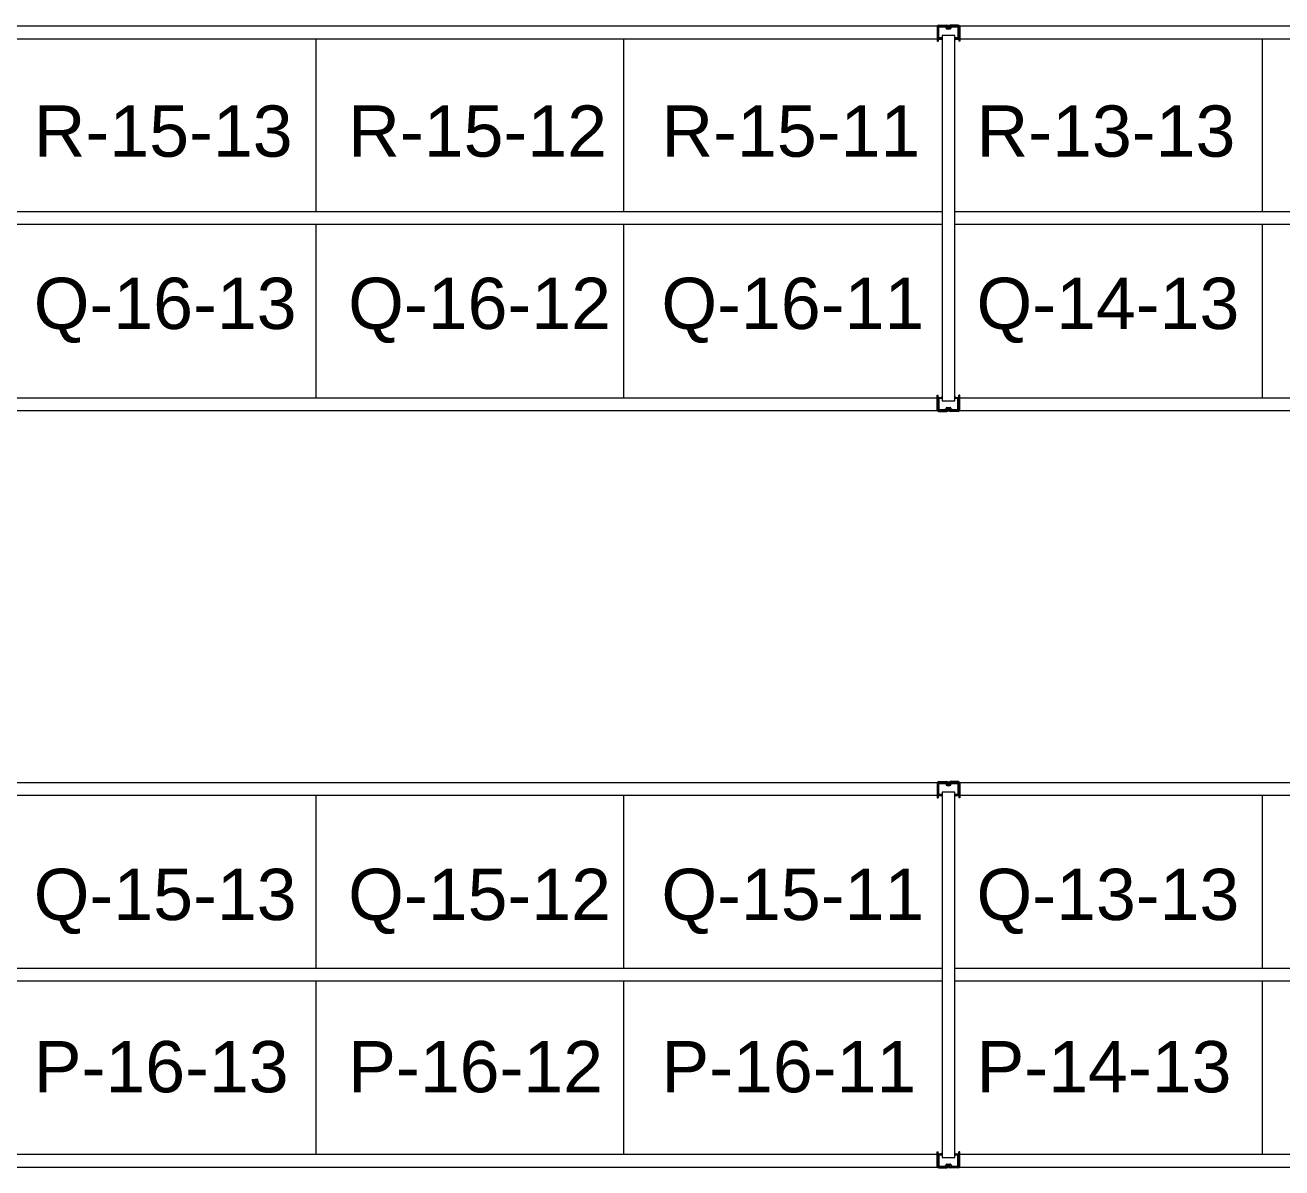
# Model space of a CAD drawing. Header units: inches. Extents: x 2743 to 10591, y -1604 to 5792.
# Drawn here: x 3570.6 to 3766.6, y 5165.9 to 5344.1 of the extents above; entities that cross this region are included whole.
import ezdxf

# ---------------------------------------------------------------- set-up
doc = ezdxf.new("R2010")
doc.units = ezdxf.units.IN
doc.header["$LTSCALE"] = 0.1875
doc.header["$MEASUREMENT"] = 0
for name, color, linetype, lineweight in [('22 Dimension', 7, 'Continuous', 5), ('32 Echelle', 160, 'Continuous', 15), ('33 Poutre', 30, 'Continuous', 15)]:
    doc.layers.add(name, color=color, linetype=linetype, lineweight=lineweight)
doc.styles.add('arial', font='')
doc.styles.get('arial').set_extended_font_data('Arial')

msp = doc.modelspace()

# ---------------------------------------------------------------- hatches: boundary and pattern name
at = {"layer": '32 Echelle'}
for points in [[(3713.58382, 5341.81503), (3713.58382, 5342.00253), (3713.39632, 5342.00253)], [(3713.58382, 5341.81503), (3713.58382, 5342.00253), (3713.39632, 5342.00253)], [(3715.58382, 5341.81503), (3715.58382, 5342.00253), (3715.77132, 5342.00253)], [(3715.58382, 5341.81503), (3715.58382, 5342.00253), (3715.77132, 5342.00253)], [(3713.58382, 5286.19003), (3713.58382, 5286.00253), (3713.39632, 5286.00253)], [(3713.58382, 5286.19003), (3713.58382, 5286.00253), (3713.39632, 5286.00253)], [(3715.58382, 5286.19003), (3715.58382, 5286.00253), (3715.77132, 5286.00253)], [(3715.58382, 5286.19003), (3715.58382, 5286.00253), (3715.77132, 5286.00253)], [(3713.58382, 5223.81503), (3713.58382, 5224.00253), (3713.39632, 5224.00253)], [(3713.58382, 5223.81503), (3713.58382, 5224.00253), (3713.39632, 5224.00253)], [(3715.58382, 5223.81503), (3715.58382, 5224.00253), (3715.77132, 5224.00253)], [(3715.58382, 5223.81503), (3715.58382, 5224.00253), (3715.77132, 5224.00253)], [(3713.58382, 5168.19003), (3713.58382, 5168.00253), (3713.39632, 5168.00253)], [(3713.58382, 5168.19003), (3713.58382, 5168.00253), (3713.39632, 5168.00253)], [(3715.58382, 5168.19003), (3715.58382, 5168.00253), (3715.77132, 5168.00253)], [(3715.58382, 5168.19003), (3715.58382, 5168.00253), (3715.77132, 5168.00253)]]:
    msp.add_hatch(color=256, dxfattribs=at).paths.add_polyline_path(points)

# ---------------------------------------------------------------- linework, layer by layer
at = {"layer": '22 Dimension'}
for p, q in [((3615.95882, 5315.00253), (3615.95882, 5342.00253)), ((3663.95882, 5315.00253), (3663.95882, 5342.00253)), ((3763.58382, 5315.00253), (3763.58382, 5342.00253)), ((3713.58382, 5315.00253), (3567.95882, 5315.00253)), ((3861.20882, 5315.00253), (3715.58382, 5315.00253)), ((3713.58382, 5313.00253), (3567.95882, 5313.00253)), ((3615.95882, 5286.00253), (3615.95882, 5313.00253)), ((3663.95882, 5286.00253), (3663.95882, 5313.00253)), ((3861.20882, 5313.00253), (3715.58382, 5313.00253)), ((3763.58382, 5286.00253), (3763.58382, 5313.00253)), ((3615.95882, 5197.00253), (3615.95882, 5224.00253)), ((3663.95882, 5197.00253), (3663.95882, 5224.00253)), ((3763.58382, 5197.00253), (3763.58382, 5224.00253)), ((3713.58382, 5197.00253), (3567.95882, 5197.00253)), ((3861.20882, 5197.00253), (3715.58382, 5197.00253)), ((3713.58382, 5195.00253), (3567.95882, 5195.00253)), ((3615.95882, 5168.00253), (3615.95882, 5195.00253)), ((3663.95882, 5168.00253), (3663.95882, 5195.00253)), ((3861.20882, 5195.00253), (3715.58382, 5195.00253)), ((3763.58382, 5168.00253), (3763.58382, 5195.00253))]:
    msp.add_line(p, q, dxfattribs=at)
at = {"layer": '32 Echelle', "linetype": 'Continuous', "lineweight": 25}
for p, q in [((3712.95886, 5343.81878), (3712.95886, 5342.18628)), ((3712.95886, 5343.81878), (3712.95886, 5342.18628)), ((3713.04886, 5342.18628), (3713.04886, 5343.81878)), ((3713.04886, 5342.18628), (3713.04886, 5343.81878)), ((3714.07145, 5344.00253), (3713.14261, 5344.00253)), ((3714.07145, 5344.00253), (3713.14261, 5344.00253)), ((3713.14261, 5343.91253), (3714.07145, 5343.91253)), ((3713.14261, 5343.91253), (3714.07145, 5343.91253)), ((3714.1611, 5343.84619), (3714.20501, 5343.70256)), ((3714.1611, 5343.84619), (3714.20501, 5343.70256)), ((3714.29108, 5343.72887), (3714.24717, 5343.8725)), ((3714.29108, 5343.72887), (3714.24717, 5343.8725)), ((3714.7869, 5343.66253), (3714.38073, 5343.66253)), ((3714.7869, 5343.66253), (3714.38073, 5343.66253)), ((3714.38073, 5343.57253), (3714.7869, 5343.57253)), ((3714.38073, 5343.57253), (3714.7869, 5343.57253)), ((3714.92047, 5343.8725), (3714.87655, 5343.72887)), ((3714.92047, 5343.8725), (3714.87655, 5343.72887)), ((3714.96262, 5343.70256), (3715.00653, 5343.84619)), ((3714.96262, 5343.70256), (3715.00653, 5343.84619)), ((3716.02502, 5344.00253), (3715.09619, 5344.00253)), ((3716.02502, 5344.00253), (3715.09619, 5344.00253)), ((3715.09619, 5343.91253), (3716.02502, 5343.91253)), ((3715.09619, 5343.91253), (3716.02502, 5343.91253)), ((3716.11877, 5343.81878), (3716.11877, 5342.18628)), ((3716.11877, 5343.81878), (3716.11877, 5342.18628)), ((3716.20877, 5342.18628), (3716.20877, 5343.81878)), ((3716.20877, 5342.18628), (3716.20877, 5343.81878)), ((3713.55886, 5342.09253), (3713.14261, 5342.09253)), ((3713.55886, 5342.09253), (3713.14261, 5342.09253)), ((3713.14261, 5342.00253), (3713.55886, 5342.00253)), ((3713.14261, 5342.00253), (3713.55886, 5342.00253)), ((3713.55886, 5342.00253), (3713.55886, 5342.09253)), ((3713.55886, 5342.00253), (3713.55886, 5342.09253)), ((3716.02502, 5342.09253), (3715.60877, 5342.09253)), ((3715.60877, 5342.09253), (3715.60877, 5342.00253)), ((3716.02502, 5342.09253), (3715.60877, 5342.09253)), ((3715.60877, 5342.09253), (3715.60877, 5342.00253)), ((3715.60877, 5342.00253), (3716.02502, 5342.00253)), ((3715.60877, 5342.00253), (3716.02502, 5342.00253)), ((3712.95886, 5284.18628), (3712.95886, 5285.81878)), ((3712.95886, 5284.18628), (3712.95886, 5285.81878)), ((3713.04886, 5285.81878), (3713.04886, 5284.18628)), ((3713.04886, 5285.81878), (3713.04886, 5284.18628)), ((3713.14261, 5286.00253), (3713.55886, 5286.00253)), ((3713.14261, 5286.00253), (3713.55886, 5286.00253)), ((3713.55886, 5285.91253), (3713.14261, 5285.91253)), ((3713.55886, 5285.91253), (3713.14261, 5285.91253)), ((3713.55886, 5286.00253), (3713.55886, 5285.91253)), ((3713.55886, 5286.00253), (3713.55886, 5285.91253)), ((3714.1611, 5284.15887), (3714.20501, 5284.3025)), ((3714.1611, 5284.15887), (3714.20501, 5284.3025)), ((3714.29108, 5284.27619), (3714.24717, 5284.13256)), ((3714.29108, 5284.27619), (3714.24717, 5284.13256)), ((3714.38073, 5284.43253), (3714.7869, 5284.43253)), ((3714.38073, 5284.43253), (3714.7869, 5284.43253)), ((3714.7869, 5284.34253), (3714.38073, 5284.34253)), ((3714.7869, 5284.34253), (3714.38073, 5284.34253)), ((3714.92047, 5284.13256), (3714.87655, 5284.27619)), ((3714.92047, 5284.13256), (3714.87655, 5284.27619)), ((3714.96262, 5284.3025), (3715.00653, 5284.15887)), ((3714.96262, 5284.3025), (3715.00653, 5284.15887)), ((3715.60877, 5286.00253), (3716.02502, 5286.00253)), ((3715.60877, 5285.91253), (3715.60877, 5286.00253)), ((3715.60877, 5286.00253), (3716.02502, 5286.00253)), ((3715.60877, 5285.91253), (3715.60877, 5286.00253)), ((3716.02502, 5285.91253), (3715.60877, 5285.91253)), ((3716.02502, 5285.91253), (3715.60877, 5285.91253)), ((3716.11877, 5284.18628), (3716.11877, 5285.81878)), ((3716.11877, 5284.18628), (3716.11877, 5285.81878)), ((3716.20877, 5285.81878), (3716.20877, 5284.18628)), ((3716.20877, 5285.81878), (3716.20877, 5284.18628)), ((3713.14261, 5284.09253), (3714.07145, 5284.09253)), ((3713.14261, 5284.09253), (3714.07145, 5284.09253)), ((3714.07145, 5284.00253), (3713.14261, 5284.00253)), ((3714.07145, 5284.00253), (3713.14261, 5284.00253)), ((3715.09619, 5284.09253), (3716.02502, 5284.09253)), ((3715.09619, 5284.09253), (3716.02502, 5284.09253)), ((3716.02502, 5284.00253), (3715.09619, 5284.00253)), ((3716.02502, 5284.00253), (3715.09619, 5284.00253)), ((3712.95886, 5225.81878), (3712.95886, 5224.18628)), ((3712.95886, 5225.81878), (3712.95886, 5224.18628)), ((3713.04886, 5224.18628), (3713.04886, 5225.81878)), ((3713.04886, 5224.18628), (3713.04886, 5225.81878)), ((3714.07145, 5226.00253), (3713.14261, 5226.00253)), ((3714.07145, 5226.00253), (3713.14261, 5226.00253)), ((3713.14261, 5225.91253), (3714.07145, 5225.91253)), ((3713.14261, 5225.91253), (3714.07145, 5225.91253)), ((3714.1611, 5225.84619), (3714.20501, 5225.70256)), ((3714.1611, 5225.84619), (3714.20501, 5225.70256)), ((3714.29108, 5225.72887), (3714.24717, 5225.8725)), ((3714.29108, 5225.72887), (3714.24717, 5225.8725)), ((3714.7869, 5225.66253), (3714.38073, 5225.66253)), ((3714.7869, 5225.66253), (3714.38073, 5225.66253)), ((3714.38073, 5225.57253), (3714.7869, 5225.57253)), ((3714.38073, 5225.57253), (3714.7869, 5225.57253)), ((3714.92047, 5225.8725), (3714.87655, 5225.72887)), ((3714.92047, 5225.8725), (3714.87655, 5225.72887)), ((3714.96262, 5225.70256), (3715.00653, 5225.84619)), ((3714.96262, 5225.70256), (3715.00653, 5225.84619)), ((3716.02502, 5226.00253), (3715.09619, 5226.00253)), ((3716.02502, 5226.00253), (3715.09619, 5226.00253)), ((3715.09619, 5225.91253), (3716.02502, 5225.91253)), ((3715.09619, 5225.91253), (3716.02502, 5225.91253)), ((3716.11877, 5225.81878), (3716.11877, 5224.18628)), ((3716.11877, 5225.81878), (3716.11877, 5224.18628)), ((3716.20877, 5224.18628), (3716.20877, 5225.81878)), ((3716.20877, 5224.18628), (3716.20877, 5225.81878)), ((3713.55886, 5224.09253), (3713.14261, 5224.09253)), ((3713.55886, 5224.09253), (3713.14261, 5224.09253)), ((3713.14261, 5224.00253), (3713.55886, 5224.00253)), ((3713.14261, 5224.00253), (3713.55886, 5224.00253)), ((3713.55886, 5224.00253), (3713.55886, 5224.09253)), ((3713.55886, 5224.00253), (3713.55886, 5224.09253)), ((3716.02502, 5224.09253), (3715.60877, 5224.09253)), ((3715.60877, 5224.09253), (3715.60877, 5224.00253)), ((3716.02502, 5224.09253), (3715.60877, 5224.09253)), ((3715.60877, 5224.09253), (3715.60877, 5224.00253)), ((3715.60877, 5224.00253), (3716.02502, 5224.00253)), ((3715.60877, 5224.00253), (3716.02502, 5224.00253)), ((3712.95886, 5166.18628), (3712.95886, 5167.81878)), ((3712.95886, 5166.18628), (3712.95886, 5167.81878)), ((3713.04886, 5167.81878), (3713.04886, 5166.18628)), ((3713.04886, 5167.81878), (3713.04886, 5166.18628)), ((3713.14261, 5168.00253), (3713.55886, 5168.00253)), ((3713.14261, 5168.00253), (3713.55886, 5168.00253)), ((3713.55886, 5167.91253), (3713.14261, 5167.91253)), ((3713.55886, 5167.91253), (3713.14261, 5167.91253)), ((3713.55886, 5168.00253), (3713.55886, 5167.91253)), ((3713.55886, 5168.00253), (3713.55886, 5167.91253)), ((3715.60877, 5168.00253), (3716.02502, 5168.00253)), ((3715.60877, 5167.91253), (3715.60877, 5168.00253)), ((3715.60877, 5168.00253), (3716.02502, 5168.00253)), ((3715.60877, 5167.91253), (3715.60877, 5168.00253)), ((3716.02502, 5167.91253), (3715.60877, 5167.91253)), ((3716.02502, 5167.91253), (3715.60877, 5167.91253)), ((3716.11877, 5166.18628), (3716.11877, 5167.81878)), ((3716.11877, 5166.18628), (3716.11877, 5167.81878)), ((3716.20877, 5167.81878), (3716.20877, 5166.18628)), ((3716.20877, 5167.81878), (3716.20877, 5166.18628)), ((3713.14261, 5166.09253), (3714.07145, 5166.09253)), ((3713.14261, 5166.09253), (3714.07145, 5166.09253)), ((3714.07145, 5166.00253), (3713.14261, 5166.00253)), ((3714.07145, 5166.00253), (3713.14261, 5166.00253)), ((3714.1611, 5166.15887), (3714.20501, 5166.3025)), ((3714.1611, 5166.15887), (3714.20501, 5166.3025)), ((3714.29108, 5166.27619), (3714.24717, 5166.13256)), ((3714.29108, 5166.27619), (3714.24717, 5166.13256)), ((3714.38073, 5166.43253), (3714.7869, 5166.43253)), ((3714.38073, 5166.43253), (3714.7869, 5166.43253)), ((3714.7869, 5166.34253), (3714.38073, 5166.34253)), ((3714.7869, 5166.34253), (3714.38073, 5166.34253)), ((3714.92047, 5166.13256), (3714.87655, 5166.27619)), ((3714.92047, 5166.13256), (3714.87655, 5166.27619)), ((3714.96262, 5166.3025), (3715.00653, 5166.15887)), ((3714.96262, 5166.3025), (3715.00653, 5166.15887)), ((3715.09619, 5166.09253), (3716.02502, 5166.09253)), ((3715.09619, 5166.09253), (3716.02502, 5166.09253)), ((3716.02502, 5166.00253), (3715.09619, 5166.00253)), ((3716.02502, 5166.00253), (3715.09619, 5166.00253))]:
    msp.add_line(p, q, dxfattribs=at)
at = {"layer": '32 Echelle'}
for p, q in [((3713.58382, 5342.00253), (3713.39632, 5342.00253)), ((3713.58382, 5341.81503), (3713.39632, 5342.00253)), ((3713.58382, 5342.00253), (3713.39632, 5342.00253)), ((3713.58382, 5341.81503), (3713.39632, 5342.00253)), ((3715.58382, 5342.50253), (3713.58382, 5342.50253)), ((3713.58382, 5342.50253), (3713.58382, 5285.50253)), ((3715.58382, 5342.50253), (3713.58382, 5342.50253)), ((3713.58382, 5342.50253), (3713.58382, 5285.50253)), ((3713.58382, 5341.81503), (3713.58382, 5342.00253)), ((3713.58382, 5341.81503), (3713.58382, 5342.00253)), ((3715.58382, 5285.50253), (3715.58382, 5342.50253)), ((3715.58382, 5285.50253), (3715.58382, 5342.50253)), ((3715.58382, 5342.00253), (3715.77132, 5342.00253)), ((3715.58382, 5341.81503), (3715.58382, 5342.00253)), ((3715.58382, 5341.81503), (3715.77132, 5342.00253)), ((3715.58382, 5342.00253), (3715.77132, 5342.00253)), ((3715.58382, 5341.81503), (3715.58382, 5342.00253)), ((3715.58382, 5341.81503), (3715.77132, 5342.00253)), ((3713.58382, 5286.19003), (3713.39632, 5286.00253)), ((3713.58382, 5286.19003), (3713.39632, 5286.00253)), ((3713.58382, 5286.00253), (3713.39632, 5286.00253)), ((3713.58382, 5286.00253), (3713.39632, 5286.00253)), ((3713.58382, 5286.19003), (3713.58382, 5286.00253)), ((3713.58382, 5286.19003), (3713.58382, 5286.00253)), ((3713.58382, 5285.50253), (3715.58382, 5285.50253)), ((3713.58382, 5285.50253), (3715.58382, 5285.50253)), ((3715.58382, 5286.19003), (3715.58382, 5286.00253)), ((3715.58382, 5286.19003), (3715.77132, 5286.00253)), ((3715.58382, 5286.19003), (3715.58382, 5286.00253)), ((3715.58382, 5286.19003), (3715.77132, 5286.00253)), ((3715.58382, 5286.00253), (3715.77132, 5286.00253)), ((3715.58382, 5286.00253), (3715.77132, 5286.00253)), ((3713.58382, 5224.00253), (3713.39632, 5224.00253)), ((3713.58382, 5223.81503), (3713.39632, 5224.00253)), ((3713.58382, 5224.00253), (3713.39632, 5224.00253)), ((3713.58382, 5223.81503), (3713.39632, 5224.00253)), ((3715.58382, 5224.50253), (3713.58382, 5224.50253)), ((3713.58382, 5224.50253), (3713.58382, 5167.50253)), ((3715.58382, 5224.50253), (3713.58382, 5224.50253)), ((3713.58382, 5224.50253), (3713.58382, 5167.50253)), ((3713.58382, 5223.81503), (3713.58382, 5224.00253)), ((3713.58382, 5223.81503), (3713.58382, 5224.00253)), ((3715.58382, 5167.50253), (3715.58382, 5224.50253)), ((3715.58382, 5167.50253), (3715.58382, 5224.50253)), ((3715.58382, 5224.00253), (3715.77132, 5224.00253)), ((3715.58382, 5223.81503), (3715.58382, 5224.00253)), ((3715.58382, 5223.81503), (3715.77132, 5224.00253)), ((3715.58382, 5224.00253), (3715.77132, 5224.00253)), ((3715.58382, 5223.81503), (3715.58382, 5224.00253)), ((3715.58382, 5223.81503), (3715.77132, 5224.00253)), ((3713.58382, 5168.19003), (3713.39632, 5168.00253)), ((3713.58382, 5168.19003), (3713.39632, 5168.00253)), ((3713.58382, 5168.00253), (3713.39632, 5168.00253)), ((3713.58382, 5168.00253), (3713.39632, 5168.00253)), ((3713.58382, 5168.19003), (3713.58382, 5168.00253)), ((3713.58382, 5168.19003), (3713.58382, 5168.00253)), ((3713.58382, 5167.50253), (3715.58382, 5167.50253)), ((3713.58382, 5167.50253), (3715.58382, 5167.50253)), ((3715.58382, 5168.19003), (3715.58382, 5168.00253)), ((3715.58382, 5168.19003), (3715.77132, 5168.00253)), ((3715.58382, 5168.19003), (3715.58382, 5168.00253)), ((3715.58382, 5168.19003), (3715.77132, 5168.00253)), ((3715.58382, 5168.00253), (3715.77132, 5168.00253)), ((3715.58382, 5168.00253), (3715.77132, 5168.00253))]:
    msp.add_line(p, q, dxfattribs=at)
at = {"layer": '32 Echelle', "linetype": 'Continuous', "lineweight": 25}
for centre, radius, start, end in [((3713.14261, 5343.81878), 0.18375, 90, 180), ((3713.14261, 5343.81878), 0.18375, 90, 180), ((3713.14261, 5343.81878), 0.09375, 90, 180), ((3713.14261, 5343.81878), 0.09375, 90, 180), ((3714.07145, 5343.81878), 0.18375, 17, 90), ((3714.07145, 5343.81878), 0.18375, 17, 90), ((3714.07145, 5343.81878), 0.09375, 17, 90), ((3714.07145, 5343.81878), 0.09375, 17, 90), ((3714.38073, 5343.75628), 0.18375, 197, 270), ((3714.38073, 5343.75628), 0.18375, 197, 270), ((3714.38073, 5343.75628), 0.09375, 197, 270), ((3714.38073, 5343.75628), 0.09375, 197, 270), ((3714.7869, 5343.75628), 0.09375, 270, 343), ((3714.7869, 5343.75628), 0.09375, 270, 343), ((3714.7869, 5343.75628), 0.18375, 270, 343), ((3714.7869, 5343.75628), 0.18375, 270, 343), ((3715.09619, 5343.81878), 0.18375, 90, 163), ((3715.09619, 5343.81878), 0.18375, 90, 163), ((3715.09619, 5343.81878), 0.09375, 90, 163), ((3715.09619, 5343.81878), 0.09375, 90, 163), ((3716.02502, 5343.81878), 0.18375, 0, 90), ((3716.02502, 5343.81878), 0.18375, 0, 90), ((3716.02502, 5343.81878), 0.09375, 0, 90), ((3716.02502, 5343.81878), 0.09375, 0, 90), ((3713.14261, 5342.18628), 0.18375, 180, 270), ((3713.14261, 5342.18628), 0.18375, 180, 270), ((3713.14261, 5342.18628), 0.09375, 180, 270), ((3713.14261, 5342.18628), 0.09375, 180, 270), ((3716.02502, 5342.18628), 0.09375, 270, 0), ((3716.02502, 5342.18628), 0.18375, 270, 0), ((3716.02502, 5342.18628), 0.09375, 270, 0), ((3716.02502, 5342.18628), 0.18375, 270, 0), ((3713.14261, 5285.81878), 0.18375, 90, 180), ((3713.14261, 5285.81878), 0.18375, 90, 180), ((3713.14261, 5285.81878), 0.09375, 90, 180), ((3713.14261, 5285.81878), 0.09375, 90, 180), ((3714.38073, 5284.24878), 0.18375, 90, 163), ((3714.38073, 5284.24878), 0.18375, 90, 163), ((3714.38073, 5284.24878), 0.09375, 90, 163), ((3714.38073, 5284.24878), 0.09375, 90, 163), ((3714.7869, 5284.24878), 0.18375, 17, 90), ((3714.7869, 5284.24878), 0.18375, 17, 90), ((3714.7869, 5284.24878), 0.09375, 17, 90), ((3714.7869, 5284.24878), 0.09375, 17, 90), ((3716.02502, 5285.81878), 0.18375, 0, 90), ((3716.02502, 5285.81878), 0.18375, 0, 90), ((3716.02502, 5285.81878), 0.09375, 0, 90), ((3716.02502, 5285.81878), 0.09375, 0, 90), ((3713.14261, 5284.18628), 0.18375, 180, 270), ((3713.14261, 5284.18628), 0.18375, 180, 270), ((3713.14261, 5284.18628), 0.09375, 180, 270), ((3713.14261, 5284.18628), 0.09375, 180, 270), ((3714.07145, 5284.18628), 0.09375, 270, 343), ((3714.07145, 5284.18628), 0.09375, 270, 343), ((3714.07145, 5284.18628), 0.18375, 270, 343), ((3714.07145, 5284.18628), 0.18375, 270, 343), ((3715.09619, 5284.18628), 0.18375, 197, 270), ((3715.09619, 5284.18628), 0.18375, 197, 270), ((3715.09619, 5284.18628), 0.09375, 197, 270), ((3715.09619, 5284.18628), 0.09375, 197, 270), ((3716.02502, 5284.18628), 0.09375, 270, 0), ((3716.02502, 5284.18628), 0.18375, 270, 0), ((3716.02502, 5284.18628), 0.09375, 270, 0), ((3716.02502, 5284.18628), 0.18375, 270, 0), ((3713.14261, 5225.81878), 0.18375, 90, 180), ((3713.14261, 5225.81878), 0.18375, 90, 180), ((3713.14261, 5225.81878), 0.09375, 90, 180), ((3713.14261, 5225.81878), 0.09375, 90, 180), ((3714.07145, 5225.81878), 0.18375, 17, 90), ((3714.07145, 5225.81878), 0.18375, 17, 90), ((3714.07145, 5225.81878), 0.09375, 17, 90), ((3714.07145, 5225.81878), 0.09375, 17, 90), ((3714.38073, 5225.75628), 0.18375, 197, 270), ((3714.38073, 5225.75628), 0.18375, 197, 270), ((3714.38073, 5225.75628), 0.09375, 197, 270), ((3714.38073, 5225.75628), 0.09375, 197, 270), ((3714.7869, 5225.75628), 0.09375, 270, 343), ((3714.7869, 5225.75628), 0.09375, 270, 343), ((3714.7869, 5225.75628), 0.18375, 270, 343), ((3714.7869, 5225.75628), 0.18375, 270, 343), ((3715.09619, 5225.81878), 0.18375, 90, 163), ((3715.09619, 5225.81878), 0.18375, 90, 163), ((3715.09619, 5225.81878), 0.09375, 90, 163), ((3715.09619, 5225.81878), 0.09375, 90, 163), ((3716.02502, 5225.81878), 0.18375, 0, 90), ((3716.02502, 5225.81878), 0.18375, 0, 90), ((3716.02502, 5225.81878), 0.09375, 0, 90), ((3716.02502, 5225.81878), 0.09375, 0, 90), ((3713.14261, 5224.18628), 0.18375, 180, 270), ((3713.14261, 5224.18628), 0.18375, 180, 270), ((3713.14261, 5224.18628), 0.09375, 180, 270), ((3713.14261, 5224.18628), 0.09375, 180, 270), ((3716.02502, 5224.18628), 0.09375, 270, 0), ((3716.02502, 5224.18628), 0.18375, 270, 0), ((3716.02502, 5224.18628), 0.09375, 270, 0), ((3716.02502, 5224.18628), 0.18375, 270, 0), ((3713.14261, 5167.81878), 0.18375, 90, 180), ((3713.14261, 5167.81878), 0.18375, 90, 180), ((3713.14261, 5167.81878), 0.09375, 90, 180), ((3713.14261, 5167.81878), 0.09375, 90, 180), ((3716.02502, 5167.81878), 0.18375, 0, 90), ((3716.02502, 5167.81878), 0.18375, 0, 90), ((3716.02502, 5167.81878), 0.09375, 0, 90), ((3716.02502, 5167.81878), 0.09375, 0, 90), ((3713.14261, 5166.18628), 0.18375, 180, 270), ((3713.14261, 5166.18628), 0.18375, 180, 270), ((3713.14261, 5166.18628), 0.09375, 180, 270), ((3713.14261, 5166.18628), 0.09375, 180, 270), ((3714.07145, 5166.18628), 0.09375, 270, 343), ((3714.07145, 5166.18628), 0.09375, 270, 343), ((3714.07145, 5166.18628), 0.18375, 270, 343), ((3714.07145, 5166.18628), 0.18375, 270, 343), ((3714.38073, 5166.24878), 0.18375, 90, 163), ((3714.38073, 5166.24878), 0.18375, 90, 163), ((3714.38073, 5166.24878), 0.09375, 90, 163), ((3714.38073, 5166.24878), 0.09375, 90, 163), ((3714.7869, 5166.24878), 0.18375, 17, 90), ((3714.7869, 5166.24878), 0.18375, 17, 90), ((3714.7869, 5166.24878), 0.09375, 17, 90), ((3714.7869, 5166.24878), 0.09375, 17, 90), ((3715.09619, 5166.18628), 0.18375, 197, 270), ((3715.09619, 5166.18628), 0.18375, 197, 270), ((3715.09619, 5166.18628), 0.09375, 197, 270), ((3715.09619, 5166.18628), 0.09375, 197, 270), ((3716.02502, 5166.18628), 0.09375, 270, 0), ((3716.02502, 5166.18628), 0.18375, 270, 0), ((3716.02502, 5166.18628), 0.09375, 270, 0), ((3716.02502, 5166.18628), 0.18375, 270, 0)]:
    msp.add_arc(centre, radius, start, end, dxfattribs=at)
at = {"layer": '33 Poutre'}
for p, q in [((3568.70882, 5344.00253), (3712.83382, 5344.00253)), ((3712.83382, 5344.00253), (3712.83382, 5342.00253)), ((3712.83382, 5343.87753), (3712.83382, 5341.62153)), ((3712.95282, 5343.87753), (3712.95282, 5341.62153)), ((3713.07782, 5344.12153), (3714.33982, 5344.12153)), ((3714.33982, 5344.00253), (3713.07782, 5344.00253)), ((3714.46482, 5343.66253), (3714.46482, 5343.87753)), ((3714.46482, 5343.66253), (3714.58382, 5343.66253)), ((3714.58382, 5343.66253), (3714.58382, 5343.87753)), ((3714.58382, 5343.66253), (3714.58382, 5343.87753)), ((3714.70282, 5343.66253), (3714.58382, 5343.66253)), ((3714.70282, 5343.66253), (3714.70282, 5343.87753)), ((3716.08982, 5344.12153), (3714.82782, 5344.12153)), ((3714.82782, 5344.00253), (3716.08982, 5344.00253)), ((3716.21482, 5343.87753), (3716.21482, 5341.62153)), ((3716.33382, 5344.00253), (3860.45882, 5344.00253)), ((3716.33382, 5344.00253), (3716.33382, 5342.00253)), ((3716.33382, 5343.87753), (3716.33382, 5341.62153)), ((3568.70882, 5342.00253), (3712.83382, 5342.00253)), ((3712.83382, 5341.62153), (3712.95282, 5341.62153)), ((3716.33382, 5341.62153), (3716.21482, 5341.62153)), ((3716.33382, 5342.00253), (3860.45882, 5342.00253)), ((3712.83382, 5284.12753), (3712.83382, 5286.38353)), ((3712.83382, 5286.38353), (3712.95282, 5286.38353)), ((3712.95282, 5284.12753), (3712.95282, 5286.38353)), ((3716.33382, 5286.38353), (3716.21482, 5286.38353)), ((3716.21482, 5284.12753), (3716.21482, 5286.38353)), ((3716.33382, 5284.12753), (3716.33382, 5286.38353)), ((3568.70882, 5286.00253), (3712.83382, 5286.00253)), ((3712.83382, 5284.00253), (3712.83382, 5286.00253)), ((3714.46482, 5284.34253), (3714.46482, 5284.12753)), ((3714.46482, 5284.34253), (3714.58382, 5284.34253)), ((3714.58382, 5284.34253), (3714.58382, 5284.12753)), ((3714.58382, 5284.34253), (3714.58382, 5284.12753)), ((3714.70282, 5284.34253), (3714.58382, 5284.34253)), ((3714.70282, 5284.34253), (3714.70282, 5284.12753)), ((3716.33382, 5286.00253), (3860.45882, 5286.00253)), ((3716.33382, 5284.00253), (3716.33382, 5286.00253)), ((3568.70882, 5284.00253), (3712.83382, 5284.00253)), ((3714.33982, 5284.00253), (3713.07782, 5284.00253)), ((3713.07782, 5283.88353), (3714.33982, 5283.88353)), ((3714.82782, 5284.00253), (3716.08982, 5284.00253)), ((3716.08982, 5283.88353), (3714.82782, 5283.88353)), ((3716.33382, 5284.00253), (3860.45882, 5284.00253)), ((3568.70882, 5226.00253), (3712.83382, 5226.00253)), ((3712.83382, 5226.00253), (3712.83382, 5224.00253)), ((3712.83382, 5225.87753), (3712.83382, 5223.62153)), ((3712.95282, 5225.87753), (3712.95282, 5223.62153)), ((3713.07782, 5226.12153), (3714.33982, 5226.12153)), ((3714.33982, 5226.00253), (3713.07782, 5226.00253)), ((3714.46482, 5225.66253), (3714.46482, 5225.87753)), ((3714.46482, 5225.66253), (3714.58382, 5225.66253)), ((3714.58382, 5225.66253), (3714.58382, 5225.87753)), ((3714.58382, 5225.66253), (3714.58382, 5225.87753)), ((3714.70282, 5225.66253), (3714.58382, 5225.66253)), ((3714.70282, 5225.66253), (3714.70282, 5225.87753)), ((3716.08982, 5226.12153), (3714.82782, 5226.12153)), ((3714.82782, 5226.00253), (3716.08982, 5226.00253)), ((3716.21482, 5225.87753), (3716.21482, 5223.62153)), ((3716.33382, 5226.00253), (3860.45882, 5226.00253)), ((3716.33382, 5226.00253), (3716.33382, 5224.00253)), ((3716.33382, 5225.87753), (3716.33382, 5223.62153)), ((3568.70882, 5224.00253), (3712.83382, 5224.00253)), ((3712.83382, 5223.62153), (3712.95282, 5223.62153)), ((3716.33382, 5223.62153), (3716.21482, 5223.62153)), ((3716.33382, 5224.00253), (3860.45882, 5224.00253)), ((3568.70882, 5168.00253), (3712.83382, 5168.00253)), ((3712.83382, 5166.12753), (3712.83382, 5168.38353)), ((3712.83382, 5168.38353), (3712.95282, 5168.38353)), ((3712.83382, 5166.00253), (3712.83382, 5168.00253)), ((3712.95282, 5166.12753), (3712.95282, 5168.38353)), ((3716.33382, 5168.38353), (3716.21482, 5168.38353)), ((3716.21482, 5166.12753), (3716.21482, 5168.38353)), ((3716.33382, 5166.12753), (3716.33382, 5168.38353)), ((3716.33382, 5168.00253), (3860.45882, 5168.00253)), ((3716.33382, 5166.00253), (3716.33382, 5168.00253)), ((3568.70882, 5166.00253), (3712.83382, 5166.00253)), ((3714.33982, 5166.00253), (3713.07782, 5166.00253)), ((3713.07782, 5165.88353), (3714.33982, 5165.88353)), ((3714.46482, 5166.34253), (3714.46482, 5166.12753)), ((3714.46482, 5166.34253), (3714.58382, 5166.34253)), ((3714.58382, 5166.34253), (3714.58382, 5166.12753)), ((3714.58382, 5166.34253), (3714.58382, 5166.12753)), ((3714.70282, 5166.34253), (3714.58382, 5166.34253)), ((3714.70282, 5166.34253), (3714.70282, 5166.12753)), ((3714.82782, 5166.00253), (3716.08982, 5166.00253)), ((3716.08982, 5165.88353), (3714.82782, 5165.88353)), ((3716.33382, 5166.00253), (3860.45882, 5166.00253))]:
    msp.add_line(p, q, dxfattribs=at)
for centre, radius, start, end in [((3713.07782, 5343.87753), 0.244, 90, 180), ((3713.07782, 5343.87753), 0.125, 90, 180), ((3714.33982, 5343.87753), 0.244, 0, 90), ((3714.33982, 5343.87753), 0.125, 0, 90), ((3714.82782, 5343.87753), 0.244, 90, 180), ((3714.82782, 5343.87753), 0.125, 90, 180), ((3716.08982, 5343.87753), 0.244, 0, 90), ((3716.08982, 5343.87753), 0.125, 0, 90), ((3713.07782, 5284.12753), 0.244, 180, 270), ((3713.07782, 5284.12753), 0.125, 180, 270), ((3714.33982, 5284.12753), 0.125, 270, 0), ((3714.33982, 5284.12753), 0.244, 270, 0), ((3714.82782, 5284.12753), 0.244, 180, 270), ((3714.82782, 5284.12753), 0.125, 180, 270), ((3716.08982, 5284.12753), 0.244, 270, 0), ((3716.08982, 5284.12753), 0.125, 270, 0), ((3713.07782, 5225.87753), 0.244, 90, 180), ((3713.07782, 5225.87753), 0.125, 90, 180), ((3714.33982, 5225.87753), 0.244, 0, 90), ((3714.33982, 5225.87753), 0.125, 0, 90), ((3714.82782, 5225.87753), 0.244, 90, 180), ((3714.82782, 5225.87753), 0.125, 90, 180), ((3716.08982, 5225.87753), 0.244, 0, 90), ((3716.08982, 5225.87753), 0.125, 0, 90), ((3713.07782, 5166.12753), 0.244, 180, 270), ((3713.07782, 5166.12753), 0.125, 180, 270), ((3714.33982, 5166.12753), 0.125, 270, 0), ((3714.33982, 5166.12753), 0.244, 270, 0), ((3714.82782, 5166.12753), 0.244, 180, 270), ((3714.82782, 5166.12753), 0.125, 180, 270), ((3716.08982, 5166.12753), 0.244, 270, 0), ((3716.08982, 5166.12753), 0.125, 270, 0)]:
    msp.add_arc(centre, radius, start, end, dxfattribs=at)

# ---------------------------------------------------------------- texts
at = {"layer": '22 Dimension', "char_height": 8, "attachment_point": 1, "style": 'arial'}
for s, insert in [('{\\fArial Unicode MS|b0|i0|c0|p2;\\C8;R-15-13}', (3571.91895, 5331.59694)), ('{\\fArial Unicode MS|b0|i0|c0|p2;\\C8;R-15-12}', (3620.95972, 5331.59694)), ('{\\fArial Unicode MS|b0|i0|c0|p2;\\C8;R-15-11}', (3669.81252, 5331.59694)), ('{\\fArial Unicode MS|b0|i0|c0|p2;\\C8;R-13-13}', (3718.95715, 5331.59694)), ('{\\fArial Unicode MS|b0|i0|c0|p2;\\C8;Q-16-13}', (3571.91895, 5304.7244)), ('{\\fArial Unicode MS|b0|i0|c0|p2;\\C8;Q-16-12}', (3620.95972, 5304.7244)), ('{\\fArial Unicode MS|b0|i0|c0|p2;\\C8;Q-16-11}', (3669.81252, 5304.7244)), ('{\\fArial Unicode MS|b0|i0|c0|p2;\\C8;Q-14-13}', (3718.95715, 5304.7244)), ('{\\fArial Unicode MS|b0|i0|c0|p2;\\C8;Q-15-13}', (3571.91895, 5212.53699)), ('{\\fArial Unicode MS|b0|i0|c0|p2;\\C8;Q-15-12}', (3620.95972, 5212.53699)), ('{\\fArial Unicode MS|b0|i0|c0|p2;\\C8;Q-15-11}', (3669.81252, 5212.53699)), ('{\\fArial Unicode MS|b0|i0|c0|p2;\\C8;Q-13-13}', (3718.95715, 5212.53699)), ('{\\fArial Unicode MS|b0|i0|c0|p2;\\C8;P-16-13}', (3571.91895, 5185.66445)), ('{\\fArial Unicode MS|b0|i0|c0|p2;\\C8;P-16-12}', (3620.95972, 5185.66445)), ('{\\fArial Unicode MS|b0|i0|c0|p2;\\C8;P-16-11}', (3669.81252, 5185.66445)), ('{\\fArial Unicode MS|b0|i0|c0|p2;\\C8;P-14-13}', (3718.95715, 5185.66445))]:
    msp.add_mtext_dynamic_manual_height_columns(s, width=68.8901007, gutter_width=5, heights=[0], dxfattribs=dict(at, insert=insert))

doc.saveas('drawing.dxf')
